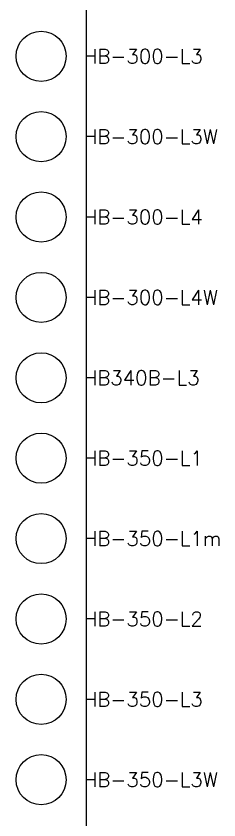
# Model space of a CAD drawing. Header units: inches. Extents: x -312 to 59, y -182 to 37.
# Drawn here: x -200.18 to -196.82, y -141.81 to -128.51 of the extents above; entities that cross this region are included whole.
import ezdxf

# ---------------------------------------------------------------- set-up
doc = ezdxf.new("R2010")
doc.units = ezdxf.units.IN
doc.header["$MEASUREMENT"] = 0
doc.styles.add('ROMANS', font='ROMANS.shx')

# ---------------------------------------------------------------- blocks, each defined once
blk = doc.blocks.new('HB-300-L3')
blk.add_circle((0, 0), 0.415)
at = {"style": 'ROMANS'}
blk.add_text('HB-300-L3', height=0.24, dxfattribs=at).set_placement((0.704, -0.12))
blk = doc.blocks.new('HB-300-L3W')
blk.add_circle((0, 0), 0.415)
at = {"style": 'ROMANS'}
blk.add_text('HB-300-L3W', height=0.24, dxfattribs=at).set_placement((0.704, -0.12))
blk = doc.blocks.new('HB-300-L4')
blk.add_circle((0, 0), 0.415)
at = {"style": 'ROMANS'}
blk.add_text('HB-300-L4', height=0.24, dxfattribs=at).set_placement((0.704, -0.12))
blk = doc.blocks.new('HB-300-L4W')
blk.add_circle((0, 0), 0.415)
at = {"style": 'ROMANS'}
blk.add_text('HB-300-L4W', height=0.24, dxfattribs=at).set_placement((0.704, -0.12))
blk = doc.blocks.new('HB340B-L3')
blk.add_circle((0, 0), 0.415)
at = {"style": 'ROMANS'}
blk.add_text('HB340B-L3', height=0.24, dxfattribs=at).set_placement((0.704, -0.12))
blk = doc.blocks.new('HB-350-L1')
blk.add_circle((0, 0), 0.415)
at = {"style": 'ROMANS'}
blk.add_text('HB-350-L1', height=0.24, dxfattribs=at).set_placement((0.704, -0.12))
blk = doc.blocks.new('HB-350-L1m')
blk.add_circle((0, 0), 0.415)
at = {"style": 'ROMANS'}
blk.add_text('HB-350-L1m', height=0.24, dxfattribs=at).set_placement((0.704, -0.12))
blk = doc.blocks.new('HB-350-L2')
blk.add_circle((0, 0), 0.415)
at = {"style": 'ROMANS'}
blk.add_text('HB-350-L2', height=0.24, dxfattribs=at).set_placement((0.704, -0.12))
blk = doc.blocks.new('HB-350-L3')
blk.add_circle((0, 0), 0.415)
at = {"style": 'ROMANS'}
blk.add_text('HB-350-L3', height=0.24, dxfattribs=at).set_placement((0.704, -0.12))
blk = doc.blocks.new('HB-350-L3W')
blk.add_circle((0, 0), 0.415)
at = {"style": 'ROMANS'}
blk.add_text('HB-350-L3W', height=0.24, dxfattribs=at).set_placement((0.704, -0.12))

msp = doc.modelspace()

# ---------------------------------------------------------------- linework, layer by layer
at = {"color": 1}
msp.add_line((-199.01352, -181.78912), (-199.01352, -29.38403), dxfattribs=at)

# ---------------------------------------------------------------- block references
for name, p in [('HB-300-L3', (-199.76355, -129.17323)), ('HB-300-L3W', (-199.76355, -130.50323)), ('HB-300-L4', (-199.76355, -131.83323)), ('HB-300-L4W', (-199.76355, -133.16323)), ('HB340B-L3', (-199.76355, -134.49323)), ('HB-350-L1', (-199.76355, -135.82323)), ('HB-350-L1m', (-199.76355, -137.15323)), ('HB-350-L2', (-199.76355, -138.48323)), ('HB-350-L3', (-199.76355, -139.81323)), ('HB-350-L3W', (-199.76355, -141.14323))]:
    msp.add_blockref(name, p)

doc.saveas('drawing.dxf')
